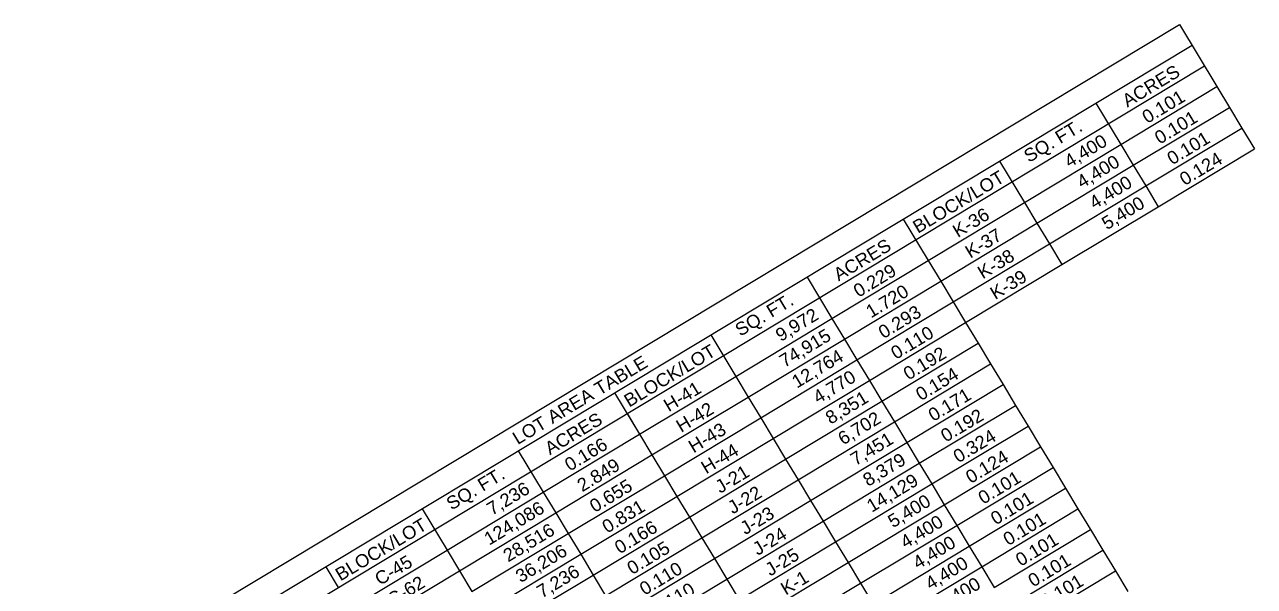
# Model space of a CAD drawing. Header units: feet. Extents: x 23 to 2149517, y -26 to 355304.
# Drawn here: x 2131612 to 2132261, y 339915 to 340211 of the extents above; entities that cross this region are included whole.
import ezdxf

# ---------------------------------------------------------------- set-up
doc = ezdxf.new("R2010")
doc.units = ezdxf.units.FT
doc.header["$MEASUREMENT"] = 0
doc.layers.add('A-EC-CURLEX-MATTING', color=6, linetype='Continuous')
doc.layers.add('xhpc023-pt$0$xHPC007pt_PHASE1-AMENDED PLT$0$V-PROP-TABL', color=6, linetype='Continuous')
doc.styles.add('xhpc023-pt$0$xHPC007pt_PHASE1-AMENDED PLT$0$Standard', font='txt')

# ---------------------------------------------------------------- blocks, each defined once
blk = doc.blocks.new('xhpc023-pt')
at = {"layer": 'xhpc023-pt$0$xHPC007pt_PHASE1-AMENDED PLT$0$V-PROP-TABL', "color": 7}
for points in [[(2131612.12, 339844.39), (2132221.14, 340211.29), (2132240.88, 340178.53)], [(2131618.7, 339833.47), (2132227.72, 340200.37)], [(2131726.78, 339883.7), (2132234.3, 340189.45)], [(2132190.13, 340147.95), (2132240.88, 340178.53)], [(2132240.88, 340178.53), (2132247.46, 340167.61)], [(2132176.97, 340169.8), (2132190.13, 340147.95)], [(2132196.71, 340137.03), (2132247.46, 340167.61)], [(2132247.46, 340167.61), (2132254.04, 340156.69)], [(2132203.29, 340126.11), (2132254.04, 340156.69)], [(2132254.04, 340156.69), (2132260.62, 340145.76)], [(2132139.38, 340117.38), (2132190.13, 340147.95)], [(2132190.13, 340147.95), (2132196.71, 340137.03)], [(2132209.87, 340115.19), (2132260.62, 340145.76)], [(2132126.22, 340139.22), (2132139.38, 340117.38)], [(2132145.96, 340106.46), (2132196.71, 340137.03)], [(2132196.71, 340137.03), (2132203.29, 340126.11)], [(2132152.54, 340095.54), (2132203.29, 340126.11)], [(2132203.29, 340126.11), (2132209.87, 340115.19)], [(2132088.63, 340086.8), (2132139.38, 340117.38)], [(2132139.38, 340117.38), (2132145.96, 340106.46)], [(2132159.12, 340084.61), (2132209.87, 340115.19)], [(2132075.47, 340108.65), (2132088.63, 340086.8)], [(2132075.47, 340108.65), (2132088.63, 340086.8)], [(2132095.2, 340075.88), (2132145.96, 340106.46)], [(2132145.96, 340106.46), (2132152.54, 340095.54)], [(2132101.78, 340064.96), (2132152.54, 340095.54)], [(2132152.54, 340095.54), (2132159.12, 340084.61)], [(2132037.87, 340056.23), (2132088.63, 340086.8)], [(2132088.63, 340086.8), (2132095.2, 340075.88)], [(2132088.63, 340086.8), (2132095.2, 340075.88)], [(2132108.36, 340054.04), (2132159.12, 340084.61)], [(2132024.71, 340078.07), (2132037.87, 340056.23)], [(2132044.45, 340045.31), (2132095.2, 340075.88)], [(2132095.2, 340075.88), (2132101.78, 340064.96)], [(2132095.2, 340075.88), (2132101.78, 340064.96)], [(2132051.03, 340034.39), (2132101.78, 340064.96)], [(2132101.78, 340064.96), (2132108.36, 340054.04)], [(2132101.78, 340064.96), (2132108.36, 340054.04)], [(2131987.12, 340025.65), (2132037.87, 340056.23)], [(2132037.87, 340056.23), (2132044.45, 340045.31)], [(2132057.61, 340023.46), (2132108.36, 340054.04)], [(2132108.36, 340054.04), (2132114.94, 340043.12)], [(2131973.96, 340047.5), (2131987.12, 340025.65)], [(2131993.7, 340014.73), (2132044.45, 340045.31)], [(2132044.45, 340045.31), (2132051.03, 340034.39)], [(2132064.19, 340012.54), (2132114.94, 340043.12)], [(2132114.94, 340043.12), (2132121.52, 340032.2)], [(2132000.28, 340003.81), (2132051.03, 340034.39)], [(2132051.03, 340034.39), (2132057.61, 340023.46)], [(2132070.77, 340001.62), (2132121.52, 340032.2)], [(2132121.52, 340032.2), (2132128.1, 340021.28)], [(2131936.37, 339995.08), (2131987.12, 340025.65)], [(2131987.12, 340025.65), (2131993.7, 340014.73)], [(2132006.86, 339992.89), (2132057.61, 340023.46)], [(2132057.61, 340023.46), (2132064.19, 340012.54)], [(2132077.35, 339990.7), (2132128.1, 340021.28)], [(2132128.1, 340021.28), (2132134.68, 340010.35)], [(2131923.21, 340016.92), (2131936.37, 339995.08)], [(2131942.95, 339984.16), (2131993.7, 340014.73)], [(2131993.7, 340014.73), (2132000.28, 340003.81)], [(2132013.44, 339981.97), (2132064.19, 340012.54)], [(2132064.19, 340012.54), (2132070.77, 340001.62)], [(2132083.93, 339979.78), (2132134.68, 340010.35)], [(2132134.68, 340010.35), (2132141.26, 339999.43)], [(2131929.79, 340006), (2131936.37, 339995.08)], [(2131949.53, 339973.24), (2132000.28, 340003.81)], [(2132000.28, 340003.81), (2132006.86, 339992.89)], [(2132020.02, 339971.05), (2132070.77, 340001.62)], [(2132070.77, 340001.62), (2132077.35, 339990.7)], [(2131885.62, 339964.5), (2131936.37, 339995.08)], [(2131936.37, 339995.08), (2131942.95, 339984.16)], [(2131936.37, 339995.08), (2131942.95, 339984.16)], [(2132090.51, 339968.86), (2132141.26, 339999.43)], [(2132141.26, 339999.43), (2132147.84, 339988.51)], [(2131956.11, 339962.31), (2132006.86, 339992.89)], [(2132006.86, 339992.89), (2132013.44, 339981.97)], [(2132026.6, 339960.13), (2132077.35, 339990.7)], [(2132077.35, 339990.7), (2132083.93, 339979.78)], [(2132097.09, 339957.94), (2132147.84, 339988.51)], [(2132147.84, 339988.51), (2132154.42, 339977.59)], [(2131872.46, 339986.35), (2131885.62, 339964.5)], [(2131892.2, 339953.58), (2131942.95, 339984.16)], [(2131942.95, 339984.16), (2131949.53, 339973.24)], [(2131942.95, 339984.16), (2131949.53, 339973.24)], [(2131962.69, 339951.39), (2132013.44, 339981.97)], [(2132013.44, 339981.97), (2132020.02, 339971.05)], [(2132033.18, 339949.2), (2132083.93, 339979.78)], [(2132083.93, 339979.78), (2132090.51, 339968.86)], [(2132103.67, 339947.02), (2132154.42, 339977.59)], [(2132154.42, 339977.59), (2132161, 339966.67)], [(2131898.78, 339942.66), (2131949.53, 339973.24)], [(2131949.53, 339973.24), (2131956.11, 339962.31)], [(2131949.53, 339973.24), (2131956.11, 339962.31)], [(2131969.27, 339940.47), (2132020.02, 339971.05)], [(2132020.02, 339971.05), (2132026.6, 339960.13)], [(2132039.76, 339938.28), (2132090.51, 339968.86)], [(2132090.51, 339968.86), (2132097.09, 339957.94)], [(2131834.87, 339933.93), (2131885.62, 339964.5)], [(2131885.62, 339964.5), (2131892.2, 339953.58)], [(2131905.36, 339931.74), (2131956.11, 339962.31)], [(2131956.11, 339962.31), (2131962.69, 339951.39)], [(2131956.11, 339962.31), (2131962.69, 339951.39)], [(2132110.25, 339936.09), (2132161, 339966.67)], [(2132161, 339966.67), (2132167.58, 339955.75)], [(2131821.71, 339955.77), (2131834.87, 339933.93)], [(2131975.85, 339929.55), (2132026.6, 339960.13)], [(2132026.6, 339960.13), (2132033.18, 339949.2)], [(2132046.34, 339927.36), (2132097.09, 339957.94)], [(2132097.09, 339957.94), (2132103.67, 339947.02)], [(2132116.83, 339925.17), (2132167.58, 339955.75)], [(2132167.58, 339955.75), (2132174.16, 339944.83)], [(2131841.45, 339923.01), (2131892.2, 339953.58)], [(2131892.2, 339953.58), (2131898.78, 339942.66)], [(2131911.94, 339920.82), (2131962.69, 339951.39)], [(2131962.69, 339951.39), (2131969.27, 339940.47)], [(2131962.69, 339951.39), (2131969.27, 339940.47)], [(2131982.43, 339918.63), (2132033.18, 339949.2)], [(2132033.18, 339949.2), (2132039.76, 339938.28)], [(2131848.03, 339912.09), (2131898.78, 339942.66)], [(2131898.78, 339942.66), (2131905.36, 339931.74)], [(2132052.92, 339916.44), (2132103.67, 339947.02)], [(2132103.67, 339947.02), (2132110.25, 339936.09)], [(2132123.41, 339914.25), (2132174.16, 339944.83)], [(2132174.16, 339944.83), (2132180.74, 339933.91)], [(2131918.52, 339909.9), (2131969.27, 339940.47)], [(2131969.27, 339940.47), (2131975.85, 339929.55)], [(2131969.27, 339940.47), (2131975.85, 339929.55)], [(2131989.01, 339907.71), (2132039.76, 339938.28)], [(2132039.76, 339938.28), (2132046.34, 339927.36)], [(2132059.5, 339905.52), (2132110.25, 339936.09)], [(2132110.25, 339936.09), (2132116.83, 339925.17)], [(2131784.12, 339903.35), (2131834.87, 339933.93)], [(2131834.87, 339933.93), (2131841.45, 339923.01)], [(2131854.61, 339901.16), (2131905.36, 339931.74)], [(2131905.36, 339931.74), (2131911.94, 339920.82)], [(2131925.1, 339898.98), (2131975.85, 339929.55)], [(2131975.85, 339929.55), (2131982.43, 339918.63)], [(2131975.85, 339929.55), (2131982.43, 339918.63)], [(2132129.99, 339903.33), (2132180.74, 339933.91)], [(2132180.74, 339933.91), (2132187.32, 339922.98)], [(2131770.96, 339925.2), (2131777.54, 339914.27)], [(2131790.7, 339892.43), (2131841.45, 339923.01)], [(2131841.45, 339923.01), (2131848.03, 339912.09)], [(2131995.59, 339896.79), (2132046.34, 339927.36)], [(2132046.34, 339927.36), (2132052.92, 339916.44)], [(2132066.08, 339894.6), (2132116.83, 339925.17)], [(2132116.83, 339925.17), (2132123.41, 339914.25)], [(2132136.57, 339892.41), (2132187.32, 339922.98)], [(2132187.32, 339922.98), (2132193.9, 339912.06)], [(2131861.19, 339890.24), (2131911.94, 339920.82)], [(2131911.94, 339920.82), (2131918.52, 339909.9)], [(2131931.68, 339888.05), (2131982.43, 339918.63)], [(2131982.43, 339918.63), (2131989.01, 339907.71)], [(2131982.43, 339918.63), (2131989.01, 339907.71)], [(2132002.17, 339885.87), (2132052.92, 339916.44)], [(2132052.92, 339916.44), (2132059.5, 339905.52)]]:
    blk.add_lwpolyline(points, dxfattribs=at)
at = {"layer": 'xhpc023-pt$0$xHPC007pt_PHASE1-AMENDED PLT$0$V-PROP-TABL', "color": 7, "char_height": 6.9, "attachment_point": 8, "rotation": 31.06667, "style": 'xhpc023-pt$0$xHPC007pt_PHASE1-AMENDED PLT$0$Standard'}
for s, insert, width in [('\\fArial|b0|i0;ACRES', (2132207.89, 340175.88), 55.25), ('\\fArial|b0|i0;0.101', (2132214.47, 340164.95), 55.25), ('\\fArial|b0|i0;0.101', (2132221.05, 340154.03), 55.25), ('\\fArial|b0|i0;SQ. FT.', (2132157.14, 340145.3), 55.25), ('\\fArial|b0|i0;         4,400 ', (2132163.72, 340134.38), 55.25), ('\\fArial|b0|i0;0.101', (2132227.63, 340143.11), 55.25), ('\\fArial|b0|i0;0.124', (2132234.21, 340132.19), 55.25), ('\\fArial|b0|i0;         4,400 ', (2132170.3, 340123.46), 55.25), ('\\fArial|b0|i0;BLOCK/LOT', (2132106.39, 340114.72), 55.25), ('\\fArial|b0|i0;         4,400 ', (2132176.88, 340112.54), 55.25), ('\\fArial|b0|i0;         5,400 ', (2132183.46, 340101.62), 55.25), ('\\fArial|b0|i0;K-36', (2132112.97, 340103.8), 55.25), ('\\fArial|b0|i0;K-37', (2132119.55, 340092.88), 55.25), ('\\fArial|b0|i0;ACRES', (2132055.64, 340084.15), 55.25), ('\\fArial|b0|i0;K-38', (2132126.13, 340081.96), 55.25), ('\\fArial|b0|i0;0.229', (2132062.22, 340073.23), 55.25), ('\\fArial|b0|i0;K-39', (2132132.71, 340071.04), 55.25), ('\\fArial|b0|i0;1.720', (2132068.8, 340062.31), 55.25), ('\\fArial|b0|i0;SQ. FT.', (2132004.89, 340053.57), 55.25), ('\\fArial|b0|i0;         9,972 ', (2132011.47, 340042.65), 55.25), ('\\fArial|b0|i0;0.293', (2132075.38, 340051.39), 55.25), ('\\fArial|b0|i0;0.110', (2132081.96, 340040.46), 55.25), ('\\fArial|b0|i0;       74,915 ', (2132018.05, 340031.73), 55.25), ('\\fArial|b0|i0;BLOCK/LOT', (2131954.13, 340023), 55.25), ('\\fArial|b0|i0;       12,764 ', (2132024.62, 340020.81), 55.25), ('\\fArial|b0|i0;0.192', (2132088.54, 340029.54), 55.25), ('\\fArial|b0|i0;LOT AREA TABLE', (2131906.8, 340010.13), 173.75), ('\\fArial|b0|i0;         4,770 ', (2132031.2, 340009.89), 55.25), ('\\fArial|b0|i0;0.154', (2132095.11, 340018.62), 55.25), ('\\fArial|b0|i0;H-41', (2131960.71, 340012.08), 55.25), ('\\fArial|b0|i0;         8,351 ', (2132037.78, 339998.97), 55.25), ('\\fArial|b0|i0;0.171', (2132101.69, 340007.7), 55.25), ('\\fArial|b0|i0;H-42', (2131967.29, 340001.16), 55.25), ('\\fArial|b0|i0;         6,702 ', (2132044.36, 339988.05), 55.25), ('\\fArial|b0|i0;0.192', (2132108.27, 339996.78), 55.25), ('\\fArial|b0|i0;ACRES', (2131903.38, 339992.42), 55.25), ('\\fArial|b0|i0;H-43', (2131973.87, 339990.24), 55.25), ('\\fArial|b0|i0;         7,451 ', (2132050.94, 339977.13), 55.25), ('\\fArial|b0|i0;0.324', (2132114.85, 339985.86), 55.25), ('\\fArial|b0|i0;0.166', (2131909.96, 339981.5), 55.25), ('\\fArial|b0|i0;H-44', (2131980.45, 339979.31), 55.25), ('{\\fArial|b0|i0|c0|p0;2.849}', (2131916.54, 339970.58), 55.25), ('\\fArial|b0|i0;         8,379 ', (2132057.52, 339966.2), 55.25), ('\\fArial|b0|i0;0.124', (2132121.43, 339974.94), 55.25), ('\\fArial|b0|i0;SQ. FT.', (2131852.63, 339961.85), 55.25), ('\\fArial|b0|i0;J-21', (2131987.03, 339968.39), 55.25), ('\\fArial|b0|i0;0.101', (2132128.01, 339964.02), 55.25), ('\\fArial|b0|i0;         7,236 ', (2131859.21, 339950.93), 55.25), ('\\fArial|b0|i0;0.655', (2131923.12, 339959.66), 55.25), ('\\fArial|b0|i0;       14,129 ', (2132064.1, 339955.28), 55.25), ('\\fArial|b0|i0;J-22', (2131993.61, 339957.47), 55.25), ('\\fArial|b0|i0;         5,400 ', (2132070.68, 339944.36), 55.25), ('\\fArial|b0|i0;0.101', (2132134.59, 339953.1), 55.25), ('{\\fArial|b0|i0|c0|p0;      124,086 }', (2131865.79, 339940.01), 55.25), ('\\fArial|b0|i0;0.831', (2131929.7, 339948.74), 55.25), ('\\fArial|b0|i0;J-23', (2132000.19, 339946.55), 55.25), ('\\fArial|b0|i0;BLOCK/LOT', (2131801.88, 339931.27), 55.25), ('\\fArial|b0|i0;0.166', (2131936.28, 339937.82), 55.25), ('\\fArial|b0|i0;         4,400 ', (2132077.26, 339933.44), 55.25), ('\\fArial|b0|i0;0.101', (2132141.17, 339942.17), 55.25), ('\\fArial|b0|i0;       28,516 ', (2131872.37, 339929.09), 55.25), ('\\fArial|b0|i0;J-24', (2132006.77, 339935.63), 55.25), ('\\fArial|b0|i0;0.101', (2132147.75, 339931.25), 55.25), ('\\fArial|b0|i0;       36,206 ', (2131878.95, 339918.16), 55.25), ('\\fArial|b0|i0;0.105', (2131942.86, 339926.9), 55.25), ('\\fArial|b0|i0;         4,400 ', (2132083.84, 339922.52), 55.25), ('\\fArial|b0|i0;C-45', (2131808.46, 339920.35), 55.25), ('\\fArial|b0|i0;J-25', (2132013.35, 339924.71), 55.25), ('\\fArial|b0|i0;         4,400 ', (2132090.42, 339911.6), 55.25), ('\\fArial|b0|i0;0.101', (2132154.33, 339920.33), 55.25), ('\\fArial|b0|i0;         7,236 ', (2131885.53, 339907.24), 55.25), ('\\fArial|b0|i0;0.110', (2131949.44, 339915.98), 55.25), ('\\fArial|b0|i0;K-1', (2132019.93, 339913.79), 55.25), ('\\fArial|b0|i0;C-62', (2131815.04, 339909.43), 55.25), ('\\fArial|b0|i0;0.110', (2131956.02, 339905.05), 55.25), ('\\fArial|b0|i0;         4,400 ', (2132097, 339900.68), 55.25), ('\\fArial|b0|i0;0.101', (2132160.91, 339909.41), 55.25)]:
    blk.add_mtext(s, dxfattribs=dict(at, insert=insert, width=width))

msp = doc.modelspace()

# ---------------------------------------------------------------- block references
at = {"layer": 'A-EC-CURLEX-MATTING'}
msp.add_blockref('xhpc023-pt', (0, 0), dxfattribs=at)

doc.saveas('drawing.dxf')
